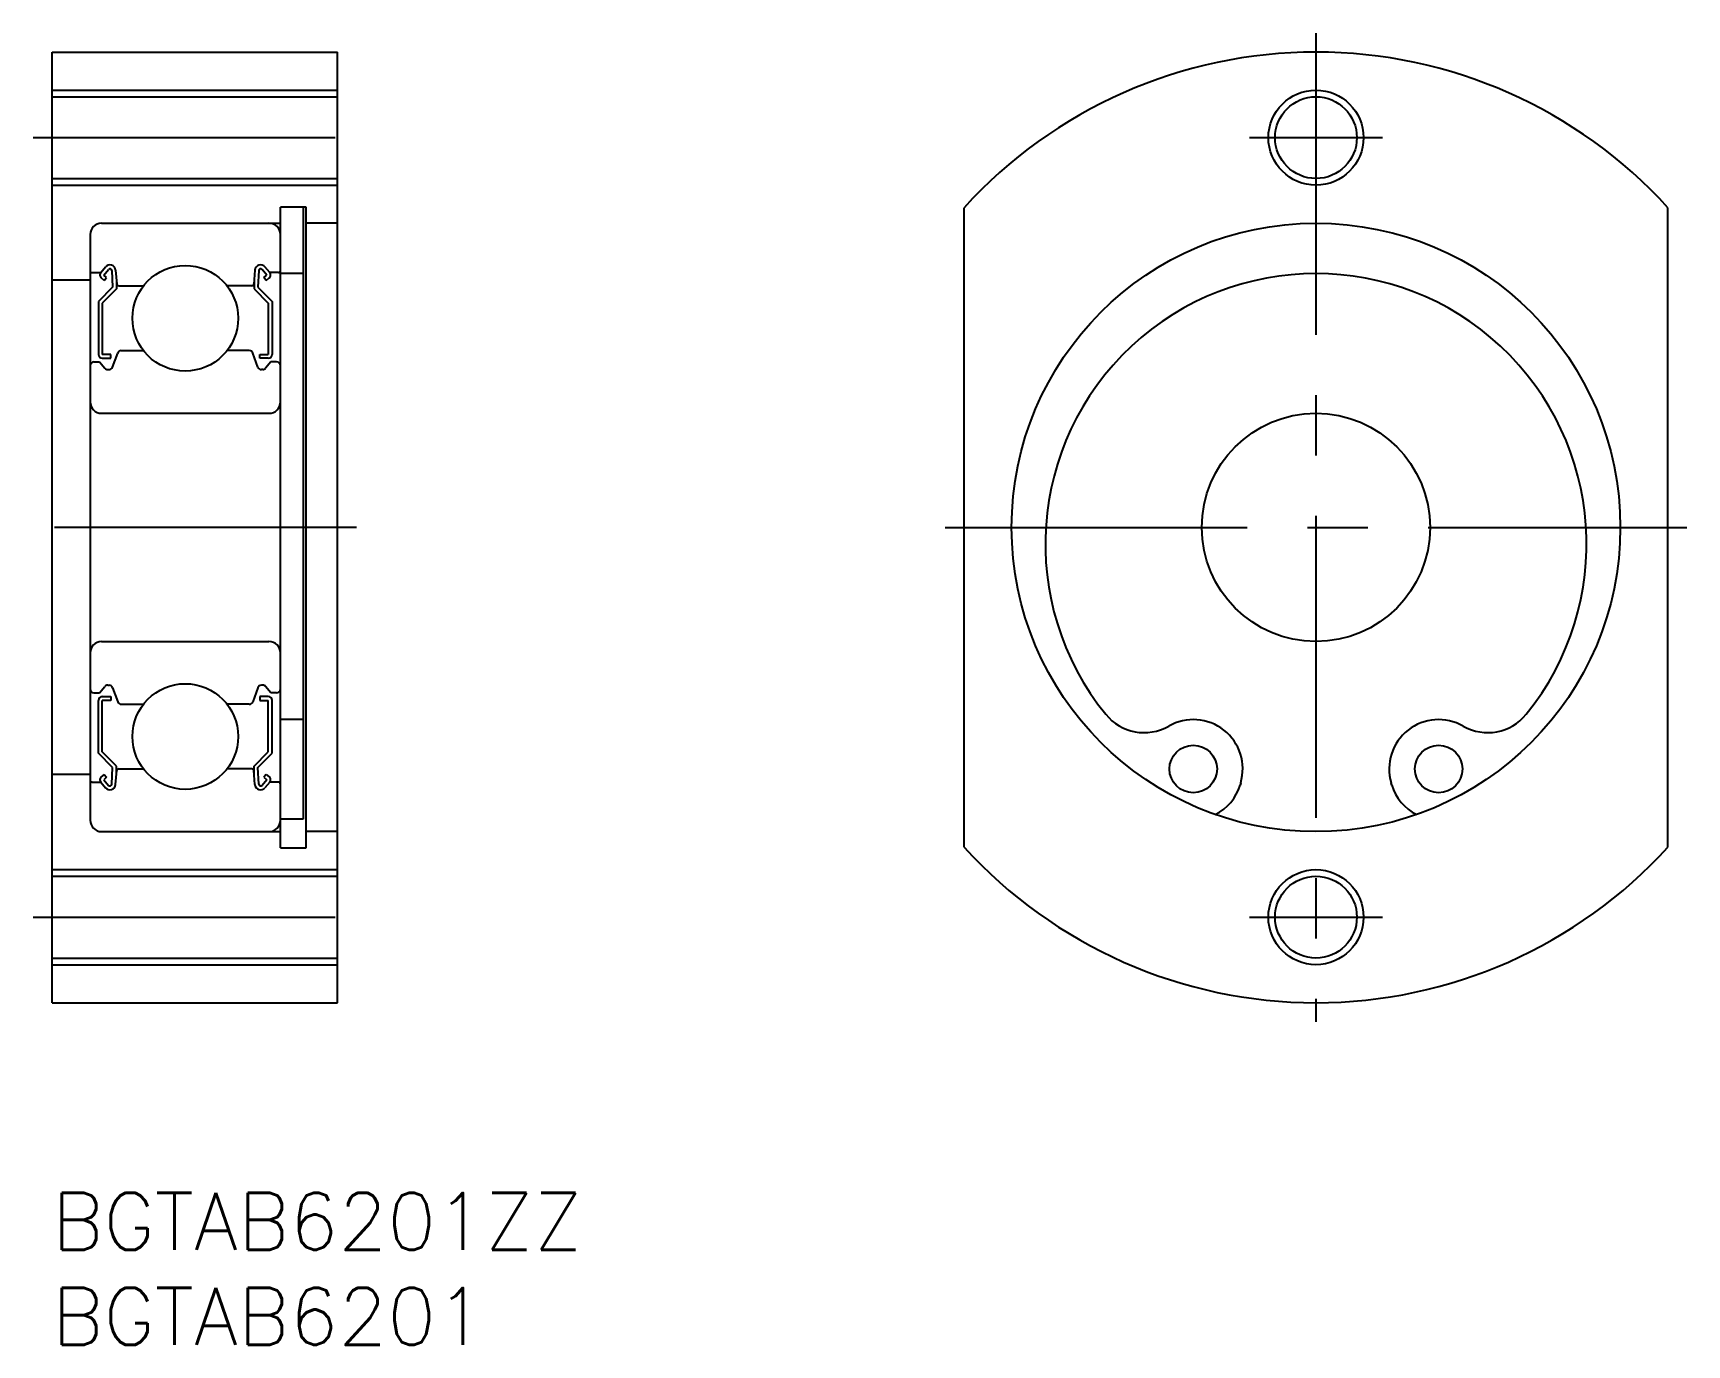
# Model space of a CAD drawing. Extents: x -1 to 85.9, y -8 to 61.
import ezdxf

# ---------------------------------------------------------------- set-up
doc = ezdxf.new("R2010")
doc.units = 0
doc.header["$LTSCALE"] = 0.5
doc.linetypes.add('CENTER', pattern=[50.8, 31.75, -6.35, 6.35, -6.35])
for name, color, linetype in [('MSM_CENTER', 1, 'CENTER'), ('MSM_CONTINUOUS', 7, 'CONTINUOUS'), ('MSM_NARROW', 5, 'CONTINUOUS'), ('MSM_PART_NUMBER', 7, 'CONTINUOUS')]:
    doc.layers.add(name, color=color, linetype=linetype)
doc.styles.get("Standard").update_dxf_attribs({"font": 'txt.shx', "height": 3, "bigfont": 'bigfont.shx'})

# ---------------------------------------------------------------- blocks, each defined once
blk = doc.blocks.new('*U4')
at = {"layer": 'MSM_PART_NUMBER'}
blk.add_text('BGTAB6201ZZ', height=3, dxfattribs=at).set_placement((0, -3))
blk = doc.blocks.new('*U5')
at = {"layer": 'MSM_PART_NUMBER'}
blk.add_text('BGTAB6201', height=3, dxfattribs=at).set_placement((0, -8))

msp = doc.modelspace()

# ---------------------------------------------------------------- linework, layer by layer
at = {"layer": 'MSM_CENTER'}
for p, q in [((66.441, 61), (66.441, 9)), ((-1, 55.5), (16, 55.5)), ((62.941, 55.5), (69.941, 55.5)), ((16, 35), (-1, 35)), ((46.942, 35), (85.942, 35)), ((-1, 14.5), (16, 14.5)), ((62.941, 14.5), (69.941, 14.5))]:
    msp.add_line(p, q, dxfattribs=at)
at = {"layer": 'MSM_CONTINUOUS'}
for p, q in [((0, 60), (15, 60)), ((0, 10), (0, 60)), ((15, 10), (15, 60)), ((0, 57.65), (15, 57.65)), ((0, 53.35), (15, 53.35)), ((12, 18.15), (12, 51.85)), ((13.35, 51.85, -1.3), (12, 51.85, -1.3)), ((13.2, 51.85), (13.2, 19.65)), ((13.35, 18.15, -0.1), (13.35, 51.85, -0.1)), ((47.942, 18.184), (47.942, 51.816)), ((84.942, 18.185), (84.942, 51.815)), ((2.6, 51), (12, 51)), ((15, 51), (13.35, 51)), ((2, 50.4), (2, 19.6)), ((2.56, 48.4), (2.81, 48.697)), ((11.44, 48.4), (11.19, 48.697)), ((2, 48), (0, 48)), ((2.1, 48.4), (2.56, 48.4)), ((2.738, 47.99), (2.585, 48.118)), ((2.713, 48.271), (2.963, 48.569)), ((2.866, 48.143), (2.713, 48.271)), ((2.738, 47.99), (2.866, 48.143)), ((3.14, 48.51), (3.183, 47.633)), ((3.338, 48.531), (3.403, 47.791)), ((3.383, 48.02), (3.383, 47.55)), ((10.662, 48.531), (10.597, 47.791)), ((10.617, 48.02), (10.617, 47.55)), ((10.86, 48.51), (10.817, 47.633)), ((11.287, 48.271), (11.037, 48.569)), ((11.134, 48.143), (11.287, 48.271)), ((11.262, 47.99), (11.134, 48.143)), ((11.262, 47.99), (11.415, 48.118)), ((11.9, 48.4), (11.44, 48.4)), ((13.2, 48.35, -1.3), (12, 48.35, -1.3)), ((3.183, 47.633), (2.433, 46.883)), ((3.383, 47.55), (2.633, 46.8)), ((3.503, 47.7), (4.803, 47.7)), ((10.497, 47.7), (9.197, 47.7)), ((10.617, 47.55), (11.367, 46.8)), ((10.817, 47.633), (11.567, 46.883)), ((2.433, 46.883), (2.433, 44.1)), ((2.633, 46.8), (2.633, 44.1)), ((11.367, 46.8), (11.367, 44.1)), ((11.567, 46.883), (11.567, 44.1)), ((2.2, 43.7), (2.5, 43.7)), ((2.5, 43.7), (2.776, 43.371)), ((3.083, 44.1), (2.633, 44.1)), ((2.633, 43.9), (3.083, 43.9)), ((3.083, 43.9), (3.083, 44.1)), ((3.182, 43.432), (3.45, 44.168)), ((3.638, 44.3), (4.803, 44.3)), ((10.362, 44.3), (9.197, 44.3)), ((10.818, 43.432), (10.55, 44.168)), ((10.917, 43.9), (10.917, 44.1)), ((10.917, 44.1), (11.367, 44.1)), ((11.367, 43.9), (10.917, 43.9)), ((11.5, 43.7), (11.224, 43.371)), ((11.8, 43.7), (11.5, 43.7)), ((2.929, 43.3), (2.994, 43.3)), ((11.071, 43.3), (11.006, 43.3)), ((2.6, 41), (11.4, 41)), ((2.6, 29), (11.4, 29)), ((2.2, 26.3), (2.5, 26.3)), ((2.5, 26.3), (2.776, 26.629)), ((2.633, 26.1), (3.083, 26.1)), ((2.929, 26.7), (2.994, 26.7)), ((3.083, 26.1), (3.083, 25.9)), ((3.182, 26.568), (3.45, 25.832)), ((10.818, 26.568), (10.55, 25.832)), ((10.917, 26.1), (10.917, 25.9)), ((11.367, 26.1), (10.917, 26.1)), ((11.071, 26.7), (11.006, 26.7)), ((11.5, 26.3), (11.224, 26.629)), ((11.8, 26.3), (11.5, 26.3)), ((2.433, 23.117), (2.433, 25.9)), ((2.633, 23.2), (2.633, 25.9)), ((3.083, 25.9), (2.633, 25.9)), ((3.638, 25.7), (4.803, 25.7)), ((10.362, 25.7), (9.197, 25.7)), ((10.917, 25.9), (11.367, 25.9)), ((11.367, 23.2), (11.367, 25.9)), ((11.567, 23.117), (11.567, 25.9)), ((13.2, 24.893, -1.3), (12, 24.893, -1.3)), ((3.183, 22.367), (2.433, 23.117)), ((3.383, 22.45), (2.633, 23.2)), ((10.617, 22.45), (11.367, 23.2)), ((10.817, 22.367), (11.567, 23.117)), ((2, 22), (0, 22)), ((2.738, 22.01), (2.585, 21.882)), ((2.866, 21.857), (2.713, 21.729)), ((2.738, 22.01), (2.866, 21.857)), ((3.14, 21.49), (3.183, 22.367)), ((3.338, 21.469), (3.403, 22.209)), ((3.383, 21.98), (3.383, 22.45)), ((3.503, 22.3), (4.803, 22.3)), ((10.497, 22.3), (9.197, 22.3)), ((10.662, 21.469), (10.597, 22.209)), ((10.617, 21.98), (10.617, 22.45)), ((10.86, 21.49), (10.817, 22.367)), ((11.262, 22.01), (11.134, 21.857)), ((11.134, 21.857), (11.287, 21.729)), ((11.262, 22.01), (11.415, 21.882)), ((2.1, 21.6), (2.56, 21.6)), ((2.56, 21.6), (2.81, 21.303)), ((2.713, 21.729), (2.963, 21.431)), ((11.287, 21.729), (11.037, 21.431)), ((11.44, 21.6), (11.19, 21.303)), ((11.9, 21.6), (11.44, 21.6)), ((62.486, 21.559), (62.452, 21.444)), ((70.431, 21.444), (70.397, 21.559)), ((13.2, 19.65, -1.3), (12, 19.65, -1.3)), ((2.6, 19), (12, 19)), ((15, 19), (13.35, 19)), ((12, 18.15, -1.3), (13.35, 18.15, -1.3)), ((0, 16.65), (15, 16.65)), ((0, 12.35), (15, 12.35)), ((0, 10), (15, 10))]:
    msp.add_line(p, q, dxfattribs=at)
for centre, radius in [((66.441, 55.5), 2.15), ((66.441, 35), 16), ((7, 46), 2.778), ((66.441, 35), 6), ((7, 24), 2.778), ((59.991, 22.293), 1.25), ((72.891, 22.293), 1.25), ((66.441, 14.5), 2.15)]:
    msp.add_circle(centre, radius, dxfattribs=at)
for centre, radius, start, end in [((66.441, 35), 25, 42.26684, 137.72967), ((2.6, 50.4), 0.6, 90, 180), ((11.4, 50.4), 0.6, 0, 90), ((3.039, 48.505), 0.3, 4.99683, 140.00119), ((10.961, 48.505), 0.3, 39.99881, 175.00317), ((2.1, 48.5), 0.1, 180, 270), ((2.713, 48.271), 0.2, 140.00119, 230.08703), ((3.04, 48.505), 0.1, 2.81979, 140.00022), ((10.96, 48.505), 0.1, 39.99978, 177.18021), ((11.287, 48.271), 0.2, 309.91297, 39.99881), ((11.9, 48.5), 0.1, 270, 0), ((66.441, 34.125), 14.225, 320.98486, 219.01514), ((3.503, 47.8), 0.1, 184.99683, 270), ((10.497, 47.8), 0.1, 270, 355.00317), ((2.2, 43.5), 0.2, 90, 180), ((2.633, 44.1), 0.2, 180, 270), ((3.638, 44.1), 0.2, 90, 159.99165), ((10.362, 44.1), 0.2, 20.00835, 90), ((11.367, 44.1), 0.2, 270, 0), ((11.8, 43.5), 0.2, 0, 90), ((2.929, 43.5), 0.2, 219.9952, 270), ((2.994, 43.5), 0.2, 270, 339.99165), ((11.006, 43.5), 0.2, 200.00835, 270), ((11.071, 43.5), 0.2, 270, 320.0048), ((2.6, 41.6), 0.6, 180, 270), ((11.4, 41.6), 0.6, 270, 0), ((2.6, 28.4), 0.6, 90, 180), ((11.4, 28.4), 0.6, 0, 90), ((2.2, 26.5), 0.2, 180, 270), ((2.633, 25.9), 0.2, 90, 180), ((2.929, 26.5), 0.2, 90, 140.0048), ((2.994, 26.5), 0.2, 20.00835, 90), ((11.006, 26.5), 0.2, 90, 159.99165), ((11.071, 26.5), 0.2, 39.9952, 90), ((11.367, 25.9), 0.2, 0, 90), ((11.8, 26.5), 0.2, 270, 0), ((3.638, 25.9), 0.2, 200.00835, 270), ((10.362, 25.9), 0.2, 270, 339.99165), ((57.409, 26.807), 2.6, 219.01514, 299.77618), ((59.991, 22.293), 2.6, 343.60021, 119.77618), ((72.891, 22.293), 2.6, 60.22382, 196.39979), ((75.474, 26.807), 2.6, 240.22382, 320.98486), ((2.713, 21.729), 0.2, 129.91297, 219.99881), ((3.503, 22.2), 0.1, 90, 175.00317), ((10.497, 22.2), 0.1, 4.99683, 90), ((11.287, 21.729), 0.2, 320.00119, 50.08703), ((2.1, 21.5), 0.1, 90, 180), ((3.039, 21.495), 0.3, 219.99881, 355.00317), ((3.04, 21.495), 0.1, 219.99978, 357.18021), ((10.961, 21.495), 0.3, 184.99683, 320.00119), ((10.96, 21.495), 0.1, 182.81979, 320.00022), ((11.9, 21.5), 0.1, 0, 90), ((60.054, 22.15), 2.5, 295.91717, 343.60021), ((72.829, 22.15), 2.5, 196.39979, 244.08283), ((2.6, 19.6), 0.6, 180, 270), ((11.4, 19.6), 0.6, 270, 0), ((66.441, 35), 25, 222.27033, 317.73316)]:
    msp.add_arc(centre, radius, start, end, dxfattribs=at)
at = {"layer": 'MSM_NARROW'}
for p, q in [((0, 58), (15, 58)), ((0, 53), (15, 53)), ((0, 17), (15, 17)), ((0, 12), (15, 12))]:
    msp.add_line(p, q, dxfattribs=at)
for centre in [(66.441, 55.5), (66.441, 14.5)]:
    msp.add_circle(centre, 2.5, dxfattribs=at)

# ---------------------------------------------------------------- block references
at = {"layer": 'MSM_CONTINUOUS'}
for name in ['*U4', '*U5']:
    msp.add_blockref(name, (0, 0), dxfattribs=at)

doc.saveas('drawing.dxf')
